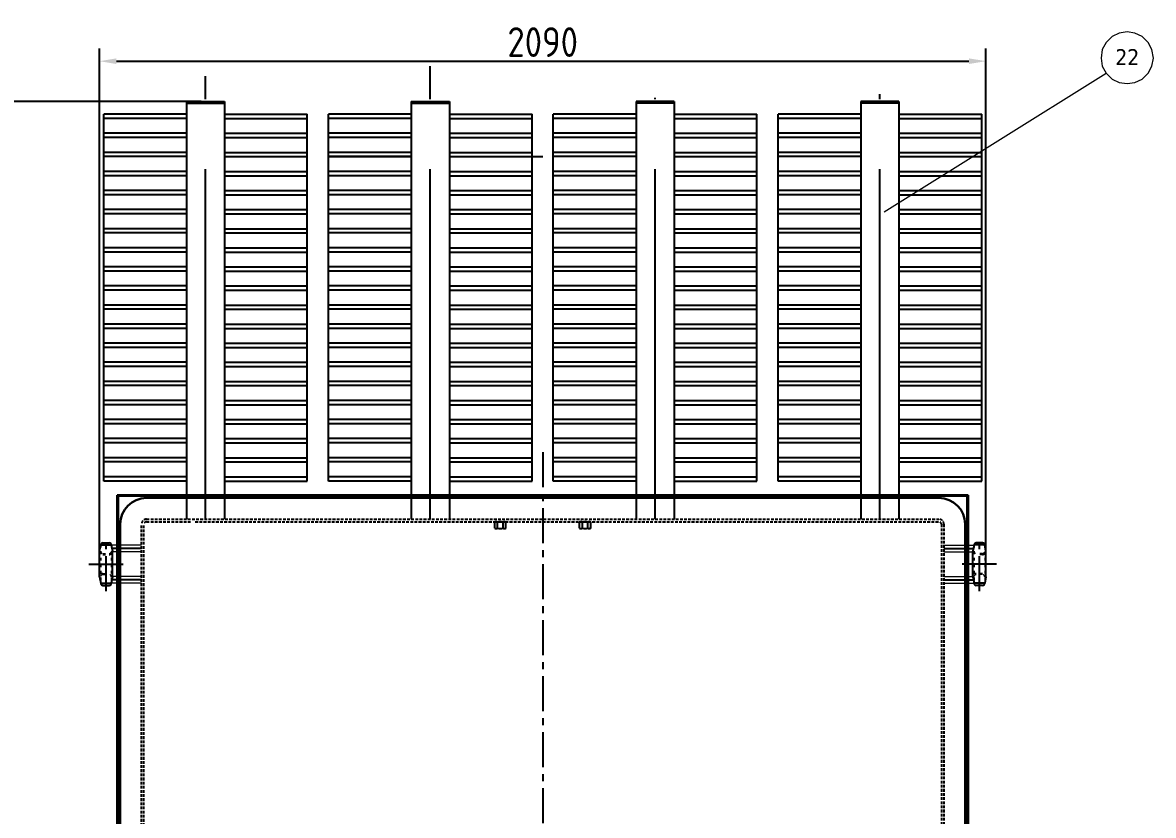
# Model space of a CAD drawing. Header units: millimetres. Extents: x 51831 to 122350, y -311274 to -161296.
# Drawn here: x 53279 to 55945, y -166474 to -164605 of the extents above; entities that cross this region are included whole.
import ezdxf

# ---------------------------------------------------------------- set-up
doc = ezdxf.new("R2010")
doc.units = ezdxf.units.MM
doc.header["$LTSCALE"] = 13
for name, pattern in [('ACAD_ISO02W100', [15, 12, -3]), ('ACAD_ISO03W100', [1.18, 0.47, -0.71]), ('CENTER', [50.8, 31.75, -6.35, 6.35, -6.35]), ('CENTERX2', [101.6, 63.5, -12.7, 12.7, -12.7]), ('DASHED', [0.75, 0.5, -0.25])]:
    doc.linetypes.add(name, pattern=pattern)
doc.layers.get('0').update_dxf_attribs({"color": 1, "linetype": 'CENTER'})
doc.layers.add('1', color=4, linetype='Continuous')
doc.layers.add('4虚线层', color=6, linetype='DASHED')
doc.layers.add('标注、文本', color=3, linetype='Continuous', lineweight=25)
doc.layers.add('铁心', color=3, linetype='Continuous', lineweight=0)
doc.styles.get("Standard").update_dxf_attribs({"font": 'gbenor.shx', "bigfont": 'gbcbig.shx'})
doc.styles.add('Tahoma$001', font='tahoma.ttf', dxfattribs={"height": 2.159784})
doc.dimstyles.new('1-15', dxfattribs={"dimscale": 20, "dimtxt": 3.5, "dimasz": 2, "dimexe": 1.5, "dimexo": 0.5, "dimgap": 0.5, "dimtad": 1, "dimtoh": 1, "dimdec": 1, "dimdsep": 46, "dimtxsty": 'Standard', "dimcen": 2.5, "dimclrd": 3, "dimclre": 3, "dimclrt": 3, "dimadec": 0, "dimazin": 2, "dimtfac": 1, "dimtdec": 1, "dimtmove": 0, "dimatfit": 2, "dimfxl": 1, "dimarcsym": 0})

# ---------------------------------------------------------------- blocks, each defined once
blk = doc.blocks.new('*D1098')
at = {"layer": 'Defpoints', "color": 0, "transparency": 16777216}
for p in [(53710.5, -164790.9), (53101, -167561.9), (53710.5, -167561.9)]:
    blk.add_point(p, dxfattribs=at)
at = {"layer": '标注、文本', "color": 3, "lineweight": -2, "transparency": 16777216}
for p, q in [((53700.5, -164790.9), (53071, -164790.9)), ((53101, -164830.9), (53101, -167521.9)), ((53700.5, -167561.9), (53071, -167561.9))]:
    blk.add_line(p, q, dxfattribs=at)
at = {"layer": '标注、文本', "color": 3, "transparency": 16777216}
for points in [[(53094.3, -164830.9), (53107.7, -164830.9), (53101, -164790.9)], [(53094.3, -167521.9), (53107.7, -167521.9), (53101, -167561.9)]]:
    blk.add_solid(points, dxfattribs=at)
at = {"layer": '标注、文本', "color": 3, "transparency": 16777216, "insert": (53056, -166176.4), "char_height": 70, "attachment_point": 5, "rotation": 90}
blk.add_mtext('2771', dxfattribs=at)
blk = doc.blocks.new('*D1099')
at = {"layer": 'Defpoints', "color": 0, "transparency": 16777216}
for p in [(55550.5, -164695.9), (53460.5, -165881.6), (55550.5, -165881.6)]:
    blk.add_point(p, dxfattribs=at)
at = {"layer": '标注、文本', "color": 3, "lineweight": -2, "transparency": 16777216}
for p, q in [((53460.5, -165871.6), (53460.5, -164665.9)), ((55550.5, -165871.6), (55550.5, -164665.9)), ((53500.5, -164695.9), (55510.5, -164695.9))]:
    blk.add_line(p, q, dxfattribs=at)
at = {"layer": '标注、文本', "color": 3, "transparency": 16777216}
for points in [[(53500.5, -164689.3), (53500.5, -164702.6), (53460.5, -164695.9)], [(55510.5, -164689.3), (55510.5, -164702.6), (55550.5, -164695.9)]]:
    blk.add_solid(points, dxfattribs=at)
at = {"layer": '标注、文本', "color": 3, "transparency": 16777216, "insert": (54505.5, -164650.9), "char_height": 70, "attachment_point": 5}
blk.add_mtext('2090', dxfattribs=at)

msp = doc.modelspace()

# ---------------------------------------------------------------- linework, layer by layer
at = {"ltscale": 2}
for p, q in [((54240.48, -165775.865), (54240.48, -164707.378)), ((53710.48, -165775.865), (53710.48, -164731.061)), ((55300.48, -165775.865), (55300.48, -164773.333)), ((54770.48, -165775.865), (54770.48, -164782.034)), ((53710.48, -165775.865), (53710.48, -164985.884)), ((54240.48, -165775.865), (54240.48, -164985.884)), ((54770.48, -165775.865), (54770.48, -164985.884)), ((55300.48, -165775.865), (55300.48, -164985.884))]:
    msp.add_line(p, q, dxfattribs=at)
at = {"color": 2, "linetype": 'ACAD_ISO02W100', "lineweight": 13}
for p, q in [((53559.48, -165836.865), (53488.48, -165836.865)), ((55451.48, -165836.865), (55522.48, -165836.865)), ((53559.48, -165852.865), (53488.321, -165852.865)), ((55451.48, -165852.865), (55522.639, -165852.865)), ((53559.48, -165910.865), (53488.423, -165910.865)), ((55451.48, -165910.865), (55522.537, -165910.865)), ((53559.48, -165926.865), (53488.48, -165926.865)), ((55451.48, -165926.865), (55522.48, -165926.865))]:
    msp.add_line(p, q, dxfattribs=at)
at = {"layer": '1', "ltscale": 8}
for p, q in [((53665.48, -164790.884), (53665.48, -165775.865)), ((53665.48, -164790.884), (53755.48, -164790.884)), ((53665.48, -164794.884), (53755.48, -164794.884)), ((53755.48, -164790.884), (53755.48, -165775.865)), ((54195.48, -164790.884), (54195.48, -165775.865)), ((54195.48, -164790.884), (54285.48, -164790.884)), ((54195.48, -164794.884), (54285.48, -164794.884)), ((54285.48, -164790.884), (54285.48, -165775.865)), ((54725.48, -164790.884), (54725.48, -165775.865)), ((54815.48, -164790.884), (54725.48, -164790.884)), ((54815.48, -164794.884), (54725.48, -164794.884)), ((54815.48, -164790.884), (54815.48, -165775.865)), ((55255.48, -164790.884), (55255.48, -165775.865)), ((55345.48, -164790.884), (55255.48, -164790.884)), ((55345.48, -164794.884), (55255.48, -164794.884)), ((55345.48, -164790.884), (55345.48, -165775.865)), ((53470.48, -165685.884), (53470.48, -164820.884)), ((53665.48, -164820.884), (53470.48, -164820.884)), ((53665.48, -164830.884), (53470.48, -164830.884)), ((53755.48, -164820.884), (53950.48, -164820.884)), ((53755.48, -164830.884), (53950.48, -164830.884)), ((53950.48, -165685.884), (53950.48, -164820.884)), ((54000.48, -165685.884), (54000.48, -164820.884)), ((54195.48, -164820.884), (54000.48, -164820.884)), ((54195.48, -164830.884), (54000.48, -164830.884)), ((54285.48, -164820.884), (54480.48, -164820.884)), ((54285.48, -164830.884), (54480.48, -164830.884)), ((54480.48, -165685.884), (54480.48, -164820.884)), ((54530.48, -165685.884), (54530.48, -164820.884)), ((54725.48, -164820.884), (54530.48, -164820.884)), ((54725.48, -164830.884), (54530.48, -164830.884)), ((54815.48, -164820.884), (55010.48, -164820.884)), ((54815.48, -164830.884), (55010.48, -164830.884)), ((55010.48, -165685.884), (55010.48, -164820.884)), ((55060.48, -165685.884), (55060.48, -164820.884)), ((55255.48, -164820.884), (55060.48, -164820.884)), ((55255.48, -164830.884), (55060.48, -164830.884)), ((55345.48, -164820.884), (55540.48, -164820.884)), ((55345.48, -164830.884), (55540.48, -164830.884)), ((55540.48, -165685.884), (55540.48, -164820.884)), ((53665.48, -164865.884), (53470.48, -164865.884)), ((53665.48, -164875.884), (53470.48, -164875.884)), ((53755.48, -164865.884), (53950.48, -164865.884)), ((53755.48, -164875.884), (53950.48, -164875.884)), ((54195.48, -164865.884), (54000.48, -164865.884)), ((54195.48, -164875.884), (54000.48, -164875.884)), ((54285.48, -164865.884), (54480.48, -164865.884)), ((54285.48, -164875.884), (54480.48, -164875.884)), ((54725.48, -164865.884), (54530.48, -164865.884)), ((54725.48, -164875.884), (54530.48, -164875.884)), ((54815.48, -164865.884), (55010.48, -164865.884)), ((54815.48, -164875.884), (55010.48, -164875.884)), ((55255.48, -164865.884), (55060.48, -164865.884)), ((55255.48, -164875.884), (55060.48, -164875.884)), ((55345.48, -164865.884), (55540.48, -164865.884)), ((55345.48, -164875.884), (55540.48, -164875.884)), ((53665.48, -164910.884), (53470.48, -164910.884)), ((53755.48, -164910.884), (53950.48, -164910.884)), ((54195.48, -164910.884), (54000.48, -164910.884)), ((54285.48, -164910.884), (54480.48, -164910.884)), ((54725.48, -164910.884), (54530.48, -164910.884)), ((54815.48, -164910.884), (55010.48, -164910.884)), ((55255.48, -164910.884), (55060.48, -164910.884)), ((55345.48, -164910.884), (55540.48, -164910.884)), ((53665.48, -164920.884), (53470.48, -164920.884)), ((53755.48, -164920.884), (53950.48, -164920.884)), ((54195.48, -164920.884), (54000.48, -164920.884)), ((54000.48, -164920.884), (54195.48, -164920.884)), ((54285.48, -164920.884), (54480.48, -164920.884)), ((54285.48, -164920.884), (54505.48, -164920.884)), ((54725.48, -164920.884), (54530.48, -164920.884)), ((54815.48, -164920.884), (55010.48, -164920.884)), ((55255.48, -164920.884), (55060.48, -164920.884)), ((55345.48, -164920.884), (55540.48, -164920.884)), ((53665.48, -164955.884), (53470.48, -164955.884)), ((53665.48, -164965.884), (53470.48, -164965.884)), ((53755.48, -164955.884), (53950.48, -164955.884)), ((53755.48, -164965.884), (53950.48, -164965.884)), ((54195.48, -164955.884), (54000.48, -164955.884)), ((54195.48, -164965.884), (54000.48, -164965.884)), ((54285.48, -164955.884), (54480.48, -164955.884)), ((54285.48, -164965.884), (54480.48, -164965.884)), ((54725.48, -164955.884), (54530.48, -164955.884)), ((54725.48, -164965.884), (54530.48, -164965.884)), ((54815.48, -164955.884), (55010.48, -164955.884)), ((54815.48, -164965.884), (55010.48, -164965.884)), ((55255.48, -164955.884), (55060.48, -164955.884)), ((55255.48, -164965.884), (55060.48, -164965.884)), ((55345.48, -164955.884), (55540.48, -164955.884)), ((55345.48, -164965.884), (55540.48, -164965.884)), ((53665.48, -165000.884), (53470.48, -165000.884)), ((53665.48, -165010.884), (53470.48, -165010.884)), ((53755.48, -165000.884), (53950.48, -165000.884)), ((53755.48, -165010.884), (53950.48, -165010.884)), ((54195.48, -165000.884), (54000.48, -165000.884)), ((54195.48, -165010.884), (54000.48, -165010.884)), ((54285.48, -165000.884), (54480.48, -165000.884)), ((54285.48, -165010.884), (54480.48, -165010.884)), ((54725.48, -165000.884), (54530.48, -165000.884)), ((54725.48, -165010.884), (54530.48, -165010.884)), ((54815.48, -165000.884), (55010.48, -165000.884)), ((54815.48, -165010.884), (55010.48, -165010.884)), ((55255.48, -165000.884), (55060.48, -165000.884)), ((55255.48, -165010.884), (55060.48, -165010.884)), ((55345.48, -165000.884), (55540.48, -165000.884)), ((55345.48, -165010.884), (55540.48, -165010.884)), ((53665.48, -165045.884), (53470.48, -165045.884)), ((53755.48, -165045.884), (53950.48, -165045.884)), ((54195.48, -165045.884), (54000.48, -165045.884)), ((54285.48, -165045.884), (54480.48, -165045.884)), ((54725.48, -165045.884), (54530.48, -165045.884)), ((54815.48, -165045.884), (55010.48, -165045.884)), ((55255.48, -165045.884), (55060.48, -165045.884)), ((55345.48, -165045.884), (55540.48, -165045.884)), ((53665.48, -165055.884), (53470.48, -165055.884)), ((53755.48, -165055.884), (53950.48, -165055.884)), ((54195.48, -165055.884), (54000.48, -165055.884)), ((54285.48, -165055.884), (54480.48, -165055.884)), ((54725.48, -165055.884), (54530.48, -165055.884)), ((54815.48, -165055.884), (55010.48, -165055.884)), ((55255.48, -165055.884), (55060.48, -165055.884)), ((55345.48, -165055.884), (55540.48, -165055.884)), ((53665.48, -165090.884), (53470.48, -165090.884)), ((53755.48, -165090.884), (53950.48, -165090.884)), ((54195.48, -165090.884), (54000.48, -165090.884)), ((54285.48, -165090.884), (54480.48, -165090.884)), ((54725.48, -165090.884), (54530.48, -165090.884)), ((54815.48, -165090.884), (55010.48, -165090.884)), ((55255.48, -165090.884), (55060.48, -165090.884)), ((55345.48, -165090.884), (55540.48, -165090.884)), ((53665.48, -165100.884), (53470.48, -165100.884)), ((53755.48, -165100.884), (53950.48, -165100.884)), ((54195.48, -165100.884), (54000.48, -165100.884)), ((54285.48, -165100.884), (54480.48, -165100.884)), ((54725.48, -165100.884), (54530.48, -165100.884)), ((54815.48, -165100.884), (55010.48, -165100.884)), ((55255.48, -165100.884), (55060.48, -165100.884)), ((55345.48, -165100.884), (55540.48, -165100.884)), ((53665.48, -165135.884), (53470.48, -165135.884)), ((53665.48, -165145.884), (53470.48, -165145.884)), ((53755.48, -165135.884), (53950.48, -165135.884)), ((53755.48, -165145.884), (53950.48, -165145.884)), ((54195.48, -165135.884), (54000.48, -165135.884)), ((54195.48, -165145.884), (54000.48, -165145.884)), ((54285.48, -165135.884), (54480.48, -165135.884)), ((54285.48, -165145.884), (54480.48, -165145.884)), ((54725.48, -165135.884), (54530.48, -165135.884)), ((54725.48, -165145.884), (54530.48, -165145.884)), ((54815.48, -165135.884), (55010.48, -165135.884)), ((54815.48, -165145.884), (55010.48, -165145.884)), ((55255.48, -165135.884), (55060.48, -165135.884)), ((55255.48, -165145.884), (55060.48, -165145.884)), ((55345.48, -165135.884), (55540.48, -165135.884)), ((55345.48, -165145.884), (55540.48, -165145.884)), ((53665.48, -165180.884), (53470.48, -165180.884)), ((53665.48, -165190.884), (53470.48, -165190.884)), ((53755.48, -165180.884), (53950.48, -165180.884)), ((53755.48, -165190.884), (53950.48, -165190.884)), ((54195.48, -165180.884), (54000.48, -165180.884)), ((54195.48, -165190.884), (54000.48, -165190.884)), ((54285.48, -165180.884), (54480.48, -165180.884)), ((54285.48, -165190.884), (54480.48, -165190.884)), ((54725.48, -165180.884), (54530.48, -165180.884)), ((54725.48, -165190.884), (54530.48, -165190.884)), ((54815.48, -165180.884), (55010.48, -165180.884)), ((54815.48, -165190.884), (55010.48, -165190.884)), ((55255.48, -165180.884), (55060.48, -165180.884)), ((55255.48, -165190.884), (55060.48, -165190.884)), ((55345.48, -165180.884), (55540.48, -165180.884)), ((55345.48, -165190.884), (55540.48, -165190.884)), ((53665.48, -165225.884), (53470.48, -165225.884)), ((53755.48, -165225.884), (53950.48, -165225.884)), ((54195.48, -165225.884), (54000.48, -165225.884)), ((54285.48, -165225.884), (54480.48, -165225.884)), ((54725.48, -165225.884), (54530.48, -165225.884)), ((54815.48, -165225.884), (55010.48, -165225.884)), ((55255.48, -165225.884), (55060.48, -165225.884)), ((55345.48, -165225.884), (55540.48, -165225.884)), ((53665.48, -165235.884), (53470.48, -165235.884)), ((53755.48, -165235.884), (53950.48, -165235.884)), ((54195.48, -165235.884), (54000.48, -165235.884)), ((54285.48, -165235.884), (54480.48, -165235.884)), ((54725.48, -165235.884), (54530.48, -165235.884)), ((54815.48, -165235.884), (55010.48, -165235.884)), ((55255.48, -165235.884), (55060.48, -165235.884)), ((55345.48, -165235.884), (55540.48, -165235.884)), ((53665.48, -165270.884), (53470.48, -165270.884)), ((53665.48, -165280.884), (53470.48, -165280.884)), ((53755.48, -165270.884), (53950.48, -165270.884)), ((53755.48, -165280.884), (53950.48, -165280.884)), ((54195.48, -165270.884), (54000.48, -165270.884)), ((54195.48, -165280.884), (54000.48, -165280.884)), ((54285.48, -165270.884), (54480.48, -165270.884)), ((54285.48, -165280.884), (54480.48, -165280.884)), ((54725.48, -165270.884), (54530.48, -165270.884)), ((54725.48, -165280.884), (54530.48, -165280.884)), ((54815.48, -165270.884), (55010.48, -165270.884)), ((54815.48, -165280.884), (55010.48, -165280.884)), ((55255.48, -165270.884), (55060.48, -165270.884)), ((55255.48, -165280.884), (55060.48, -165280.884)), ((55345.48, -165270.884), (55540.48, -165270.884)), ((55345.48, -165280.884), (55540.48, -165280.884)), ((53665.48, -165315.884), (53470.48, -165315.884)), ((53665.48, -165325.884), (53470.48, -165325.884)), ((53755.48, -165315.884), (53950.48, -165315.884)), ((53755.48, -165325.884), (53950.48, -165325.884)), ((54195.48, -165315.884), (54000.48, -165315.884)), ((54195.48, -165325.884), (54000.48, -165325.884)), ((54285.48, -165315.884), (54480.48, -165315.884)), ((54285.48, -165325.884), (54480.48, -165325.884)), ((54725.48, -165315.884), (54530.48, -165315.884)), ((54725.48, -165325.884), (54530.48, -165325.884)), ((54815.48, -165315.884), (55010.48, -165315.884)), ((54815.48, -165325.884), (55010.48, -165325.884)), ((55255.48, -165315.884), (55060.48, -165315.884)), ((55255.48, -165325.884), (55060.48, -165325.884)), ((55345.48, -165315.884), (55540.48, -165315.884)), ((55345.48, -165325.884), (55540.48, -165325.884)), ((53665.48, -165360.884), (53470.48, -165360.884)), ((53755.48, -165360.884), (53950.48, -165360.884)), ((54195.48, -165360.884), (54000.48, -165360.884)), ((54285.48, -165360.884), (54480.48, -165360.884)), ((54725.48, -165360.884), (54530.48, -165360.884)), ((54815.48, -165360.884), (55010.48, -165360.884)), ((55255.48, -165360.884), (55060.48, -165360.884)), ((55345.48, -165360.884), (55540.48, -165360.884)), ((53665.48, -165370.884), (53470.48, -165370.884)), ((53755.48, -165370.884), (53950.48, -165370.884)), ((54195.48, -165370.884), (54000.48, -165370.884)), ((54285.48, -165370.884), (54480.48, -165370.884)), ((54725.48, -165370.884), (54530.48, -165370.884)), ((54815.48, -165370.884), (55010.48, -165370.884)), ((55255.48, -165370.884), (55060.48, -165370.884)), ((55345.48, -165370.884), (55540.48, -165370.884)), ((53665.48, -165405.884), (53470.48, -165405.884)), ((53665.48, -165415.884), (53470.48, -165415.884)), ((53755.48, -165405.884), (53950.48, -165405.884)), ((53755.48, -165415.884), (53950.48, -165415.884)), ((54195.48, -165405.884), (54000.48, -165405.884)), ((54195.48, -165415.884), (54000.48, -165415.884)), ((54285.48, -165405.884), (54480.48, -165405.884)), ((54285.48, -165415.884), (54480.48, -165415.884)), ((54725.48, -165405.884), (54530.48, -165405.884)), ((54725.48, -165415.884), (54530.48, -165415.884)), ((54815.48, -165405.884), (55010.48, -165405.884)), ((54815.48, -165415.884), (55010.48, -165415.884)), ((55255.48, -165405.884), (55060.48, -165405.884)), ((55255.48, -165415.884), (55060.48, -165415.884)), ((55345.48, -165405.884), (55540.48, -165405.884)), ((55345.48, -165415.884), (55540.48, -165415.884)), ((53665.48, -165450.884), (53470.48, -165450.884)), ((53665.48, -165460.884), (53470.48, -165460.884)), ((53755.48, -165450.884), (53950.48, -165450.884)), ((53755.48, -165460.884), (53950.48, -165460.884)), ((54195.48, -165450.884), (54000.48, -165450.884)), ((54195.48, -165460.884), (54000.48, -165460.884)), ((54285.48, -165450.884), (54480.48, -165450.884)), ((54285.48, -165460.884), (54480.48, -165460.884)), ((54725.48, -165450.884), (54530.48, -165450.884)), ((54725.48, -165460.884), (54530.48, -165460.884)), ((54815.48, -165450.884), (55010.48, -165450.884)), ((54815.48, -165460.884), (55010.48, -165460.884)), ((55255.48, -165450.884), (55060.48, -165450.884)), ((55255.48, -165460.884), (55060.48, -165460.884)), ((55345.48, -165450.884), (55540.48, -165450.884)), ((55345.48, -165460.884), (55540.48, -165460.884)), ((53665.48, -165495.884), (53470.48, -165495.884)), ((53755.48, -165495.884), (53950.48, -165495.884)), ((54195.48, -165495.884), (54000.48, -165495.884)), ((54285.48, -165495.884), (54480.48, -165495.884)), ((54725.48, -165495.884), (54530.48, -165495.884)), ((54815.48, -165495.884), (55010.48, -165495.884)), ((55255.48, -165495.884), (55060.48, -165495.884)), ((55345.48, -165495.884), (55540.48, -165495.884)), ((53665.48, -165505.884), (53470.48, -165505.884)), ((53755.48, -165505.884), (53950.48, -165505.884)), ((54195.48, -165505.884), (54000.48, -165505.884)), ((54285.48, -165505.884), (54480.48, -165505.884)), ((54725.48, -165505.884), (54530.48, -165505.884)), ((54815.48, -165505.884), (55010.48, -165505.884)), ((55255.48, -165505.884), (55060.48, -165505.884)), ((55345.48, -165505.884), (55540.48, -165505.884)), ((53665.48, -165540.884), (53470.48, -165540.884)), ((53665.48, -165550.884), (53470.48, -165550.884)), ((53755.48, -165540.884), (53950.48, -165540.884)), ((53755.48, -165550.884), (53950.48, -165550.884)), ((54195.48, -165540.884), (54000.48, -165540.884)), ((54195.48, -165550.884), (54000.48, -165550.884)), ((54285.48, -165540.884), (54480.48, -165540.884)), ((54285.48, -165550.884), (54480.48, -165550.884)), ((54725.48, -165540.884), (54530.48, -165540.884)), ((54725.48, -165550.884), (54530.48, -165550.884)), ((54815.48, -165540.884), (55010.48, -165540.884)), ((54815.48, -165550.884), (55010.48, -165550.884)), ((55255.48, -165540.884), (55060.48, -165540.884)), ((55255.48, -165550.884), (55060.48, -165550.884)), ((55345.48, -165540.884), (55540.48, -165540.884)), ((55345.48, -165550.884), (55540.48, -165550.884)), ((53665.48, -165585.884), (53470.48, -165585.884)), ((53665.48, -165595.884), (53470.48, -165595.884)), ((53755.48, -165585.884), (53950.48, -165585.884)), ((53755.48, -165595.884), (53950.48, -165595.884)), ((54195.48, -165585.884), (54000.48, -165585.884)), ((54195.48, -165595.884), (54000.48, -165595.884)), ((54285.48, -165585.884), (54480.48, -165585.884)), ((54285.48, -165595.884), (54480.48, -165595.884)), ((54725.48, -165585.884), (54530.48, -165585.884)), ((54725.48, -165595.884), (54530.48, -165595.884)), ((54815.48, -165585.884), (55010.48, -165585.884)), ((54815.48, -165595.884), (55010.48, -165595.884)), ((55255.48, -165585.884), (55060.48, -165585.884)), ((55255.48, -165595.884), (55060.48, -165595.884)), ((55345.48, -165585.884), (55540.48, -165585.884)), ((55345.48, -165595.884), (55540.48, -165595.884)), ((53665.48, -165630.884), (53470.48, -165630.884)), ((53755.48, -165630.884), (53950.48, -165630.884)), ((54195.48, -165630.884), (54000.48, -165630.884)), ((54285.48, -165630.884), (54480.48, -165630.884)), ((54725.48, -165630.884), (54530.48, -165630.884)), ((54815.48, -165630.884), (55010.48, -165630.884)), ((55255.48, -165630.884), (55060.48, -165630.884)), ((55345.48, -165630.884), (55540.48, -165630.884)), ((53665.48, -165640.884), (53470.48, -165640.884)), ((53755.48, -165640.884), (53950.48, -165640.884)), ((54195.48, -165640.884), (54000.48, -165640.884)), ((54285.48, -165640.884), (54480.48, -165640.884)), ((54725.48, -165640.884), (54530.48, -165640.884)), ((54815.48, -165640.884), (55010.48, -165640.884)), ((55255.48, -165640.884), (55060.48, -165640.884)), ((55345.48, -165640.884), (55540.48, -165640.884)), ((53665.48, -165675.884), (53470.48, -165675.884)), ((53665.48, -165685.884), (53470.48, -165685.884)), ((53755.48, -165675.884), (53950.48, -165675.884)), ((53755.48, -165685.884), (53950.48, -165685.884)), ((54195.48, -165675.884), (54000.48, -165675.884)), ((54195.48, -165685.884), (54000.48, -165685.884)), ((54285.48, -165675.884), (54480.48, -165675.884)), ((54285.48, -165685.884), (54480.48, -165685.884)), ((54725.48, -165675.884), (54530.48, -165675.884)), ((54725.48, -165685.884), (54530.48, -165685.884)), ((54815.48, -165675.884), (55010.48, -165675.884)), ((54815.48, -165685.884), (55010.48, -165685.884)), ((55255.48, -165675.884), (55060.48, -165675.884)), ((55255.48, -165685.884), (55060.48, -165685.884)), ((55345.48, -165675.884), (55540.48, -165675.884)), ((55345.48, -165685.884), (55540.48, -165685.884))]:
    msp.add_line(p, q, dxfattribs=at)
at = {"layer": '1', "color": 1, "linetype": 'CENTERX2', "lineweight": -3, "ltscale": 0.1}
for p, q in [((54505.48, -165617.507), (54505.48, -166793.144)), ((53475.98, -165945.486), (53475.98, -165831.874)), ((53559.48, -165844.865), (53490.13, -165844.865)), ((55451.48, -165844.865), (55520.83, -165844.865)), ((55534.98, -165945.486), (55534.98, -165831.874)), ((53435.634, -165881.865), (53516.326, -165881.865)), ((55575.326, -165881.865), (55494.634, -165881.865)), ((53559.48, -165918.865), (53490.03, -165918.865)), ((55451.48, -165918.865), (55520.93, -165918.865))]:
    msp.add_line(p, q, dxfattribs=at)
at = {"layer": '1'}
for p, q in [((54392.395, -165782.878), (54394.148, -165781.865)), ((54392.395, -165796.753), (54392.395, -165782.878)), ((54394.148, -165781.865), (54416.812, -165781.865)), ((54398.938, -165796.753), (54398.938, -165782.878)), ((54412.023, -165796.753), (54412.023, -165782.878)), ((54418.565, -165782.878), (54416.812, -165781.865)), ((54418.565, -165796.753), (54418.565, -165782.878)), ((54592.395, -165782.878), (54594.148, -165781.865)), ((54592.395, -165796.753), (54592.395, -165782.878)), ((54594.148, -165781.865), (54616.812, -165781.865)), ((54598.938, -165796.753), (54598.938, -165782.878)), ((54612.023, -165796.753), (54612.023, -165782.878)), ((54618.565, -165782.878), (54616.812, -165781.865)), ((54618.565, -165796.753), (54618.565, -165782.878)), ((54392.395, -165796.753), (54394.148, -165797.765)), ((54418.565, -165796.753), (54416.812, -165797.765)), ((54592.395, -165796.753), (54594.148, -165797.765)), ((54618.565, -165796.753), (54616.812, -165797.765))]:
    msp.add_line(p, q, dxfattribs=at)
for centre, radius, start, end in [((54395.747, -165787.917), 6.052, 58.182422, 123.624249), ((54405.48, -165805.865), 24, 74.180711, 105.819289), ((54415.213, -165787.917), 6.052, 56.375751, 121.817578), ((54595.747, -165787.917), 6.052, 58.182422, 123.624249), ((54605.48, -165805.865), 24, 74.180711, 105.819289), ((54615.213, -165787.917), 6.052, 56.375751, 121.817578), ((54395.747, -165791.713), 6.052, 236.375751, 301.817578), ((54405.48, -165773.765), 24, 254.180711, 285.819289), ((54415.213, -165791.713), 6.052, 237.660018, 303.624249), ((54595.747, -165791.713), 6.052, 236.375751, 301.817578), ((54605.48, -165773.765), 24, 254.180711, 285.819289), ((54615.213, -165791.713), 6.052, 237.660018, 303.624249)]:
    msp.add_arc(centre, radius, start, end, dxfattribs=at)
at = {"layer": '4虚线层'}
for p, q in [((53559.48, -166771.865), (53559.48, -165787.865)), ((53565.48, -166771.865), (53565.48, -165787.865)), ((53571.48, -165775.865), (55439.48, -165775.865)), ((53571.48, -165781.865), (53676.088, -165781.865)), ((53686.48, -165781.865), (55439.48, -165781.865)), ((55445.48, -165787.865), (55445.48, -166771.865)), ((55451.48, -165787.865), (55451.48, -166771.865))]:
    msp.add_line(p, q, dxfattribs=at)
for centre, radius, start, end in [((53571.48, -165787.865), 12, 90, 180), ((53571.48, -165787.865), 6, 90, 180), ((55439.48, -165787.865), 12, 0, 90), ((55439.48, -165787.865), 6, 0, 90)]:
    msp.add_arc(centre, radius, start, end, dxfattribs=at)
at = {"layer": '标注、文本', "color": 4, "lineweight": 30}
for p, q in [((53502.48, -165718.865), (53502.48, -166771.865)), ((55508.48, -165718.865), (53502.48, -165718.865)), ((53504.48, -165718.865), (53504.48, -166771.865)), ((55506.48, -165720.865), (53504.48, -165720.865)), ((55439.48, -165725.865), (53571.48, -165725.865)), ((55506.48, -165718.865), (55506.48, -166771.865)), ((55508.48, -165718.865), (55508.48, -166771.865)), ((53509.48, -165787.865), (53509.48, -166771.865)), ((55501.48, -165787.865), (55501.48, -166771.865))]:
    msp.add_line(p, q, dxfattribs=at)
at = {"layer": '标注、文本'}
for p, q in [((53460.48, -165851.616), (53463.48, -165836.616)), ((53463.48, -165836.616), (53488.48, -165836.616)), ((53468.48, -165831.874), (53483.48, -165831.874)), ((53488.48, -165836.616), (53491.48, -165851.616)), ((55522.48, -165836.616), (55519.48, -165851.616)), ((55547.48, -165836.616), (55522.48, -165836.616)), ((55542.48, -165831.874), (55527.48, -165831.874)), ((55550.48, -165851.616), (55547.48, -165836.616)), ((53460.48, -165911.616), (53460.48, -165851.616)), ((53491.48, -165911.616), (53491.48, -165851.616)), ((55519.48, -165911.616), (55519.48, -165851.616)), ((55550.48, -165911.616), (55550.48, -165851.616)), ((53460.48, -165911.616), (53463.48, -165926.616)), ((53491.48, -165911.616), (53488.48, -165926.616)), ((55519.48, -165911.616), (55522.48, -165926.616)), ((55550.48, -165911.616), (55547.48, -165926.616)), ((53463.48, -165926.616), (53488.48, -165926.616)), ((53468.48, -165931.857), (53483.48, -165931.857)), ((55547.48, -165926.616), (55522.48, -165926.616)), ((55542.48, -165931.857), (55527.48, -165931.857))]:
    msp.add_line(p, q, dxfattribs=at)
at = {"layer": '标注、文本', "color": 2, "linetype": 'ACAD_ISO03W100', "lineweight": 18}
for p, q in [((53463.48, -165836.616), (53463.48, -165926.857)), ((53488.48, -165836.616), (53488.48, -165926.857)), ((55522.48, -165836.616), (55522.48, -165926.857)), ((55547.48, -165836.616), (55547.48, -165926.857)), ((53468.48, -165856.616), (53483.48, -165856.616)), ((53468.48, -165859.616), (53483.48, -165859.616)), ((55542.48, -165856.616), (55527.48, -165856.616)), ((55542.48, -165859.616), (55527.48, -165859.616)), ((53468.48, -165903.616), (53483.48, -165903.616)), ((53468.48, -165906.616), (53483.48, -165906.616)), ((55542.48, -165903.616), (55527.48, -165903.616)), ((55542.48, -165906.616), (55527.48, -165906.616))]:
    msp.add_line(p, q, dxfattribs=at)
at = {"layer": '标注、文本', "color": 4, "lineweight": 30}
for centre, start, end in [((53571.48, -165787.865), 90, 180), ((55439.48, -165787.865), 0, 90)]:
    msp.add_arc(centre, 62, start, end, dxfattribs=at)
at = {"layer": '标注、文本'}
for centre, start, end in [((53468.48, -165836.874), 90, 180), ((53483.48, -165836.874), 0, 90), ((55527.48, -165836.874), 90, 180), ((55542.48, -165836.874), 0, 90), ((53468.48, -165926.857), 180, 270), ((53483.48, -165926.857), 270, 0), ((55527.48, -165926.857), 180, 270), ((55542.48, -165926.857), 270, 0)]:
    msp.add_arc(centre, 5, start, end, dxfattribs=at)
at = {"layer": '标注、文本', "color": 2, "linetype": 'ACAD_ISO03W100', "lineweight": 18}
for centre, radius, start, end in [((53468.48, -165851.616), 8, 180, 270), ((53468.48, -165851.616), 5, 180, 270), ((53483.48, -165851.616), 5, 270, 0), ((53483.48, -165851.616), 8, 270, 0), ((55527.48, -165851.616), 8, 180, 270), ((55527.48, -165851.616), 5, 180, 270), ((55542.48, -165851.616), 5, 270, 0), ((55542.48, -165851.616), 8, 270, 0), ((53468.48, -165911.616), 8, 90, 180), ((53468.48, -165911.616), 5, 90, 180), ((53483.48, -165911.616), 8, 0, 90), ((53483.48, -165911.616), 5, 0, 90), ((55527.48, -165911.616), 8, 90, 180), ((55527.48, -165911.616), 5, 90, 180), ((55542.48, -165911.616), 8, 0, 90), ((55542.48, -165911.616), 5, 0, 90)]:
    msp.add_arc(centre, radius, start, end, dxfattribs=at)
at = {"layer": '铁心'}
msp.add_lwpolyline([(55945.235, -164688.643), (55941.922, -164668.765), (55932.886, -164651.597), (55919.032, -164637.742), (55901.864, -164630.213), (55883.492, -164626.9), (55864.818, -164630.213), (55847.951, -164637.742), (55834.097, -164651.597), (55824.76, -164668.765), (55821.748, -164688.643), (55824.76, -164707.317), (55834.097, -164724.183), (55847.951, -164738.038), (55864.818, -164745.869), (55883.492, -164748.881), (55901.864, -164745.869), (55919.032, -164738.038), (55932.886, -164724.183), (55941.922, -164707.317)], close=True, dxfattribs=at)
msp.add_lwpolyline([(55310.814, -165051.35), (55834.097, -164724.183), (55834.097, -164724.183)], dxfattribs=at)

# ---------------------------------------------------------------- texts
at = {"layer": '铁心', "style": 'Tahoma$001'}
msp.add_text('22', height=37.5893, dxfattribs=at).set_placement((55855.597, -164705.065))

# ---------------------------------------------------------------- dimensions: what is measured, and where the dimension line sits
at = {"layer": '标注、文本'}
dim = msp.add_aligned_dim(p1=(53460.48, -165881.616), p2=(55550.48, -165881.616), distance=1185.693, dimstyle='1-15', dxfattribs=at)
dim.commit()
dim.dimension.update_dxf_attribs({"geometry": '*D1099', "text_midpoint": (54505.48, -164650.923)})
dim = msp.add_linear_dim(base=(53100.984, -167561.865), p1=(53710.48, -164790.884), p2=(53710.48, -167561.865), angle=90, dimstyle='1-15', dxfattribs=at)
dim.commit()
dim.dimension.update_dxf_attribs({"geometry": '*D1098', "text_midpoint": (53055.984, -166176.375)})

doc.saveas('drawing.dxf')
